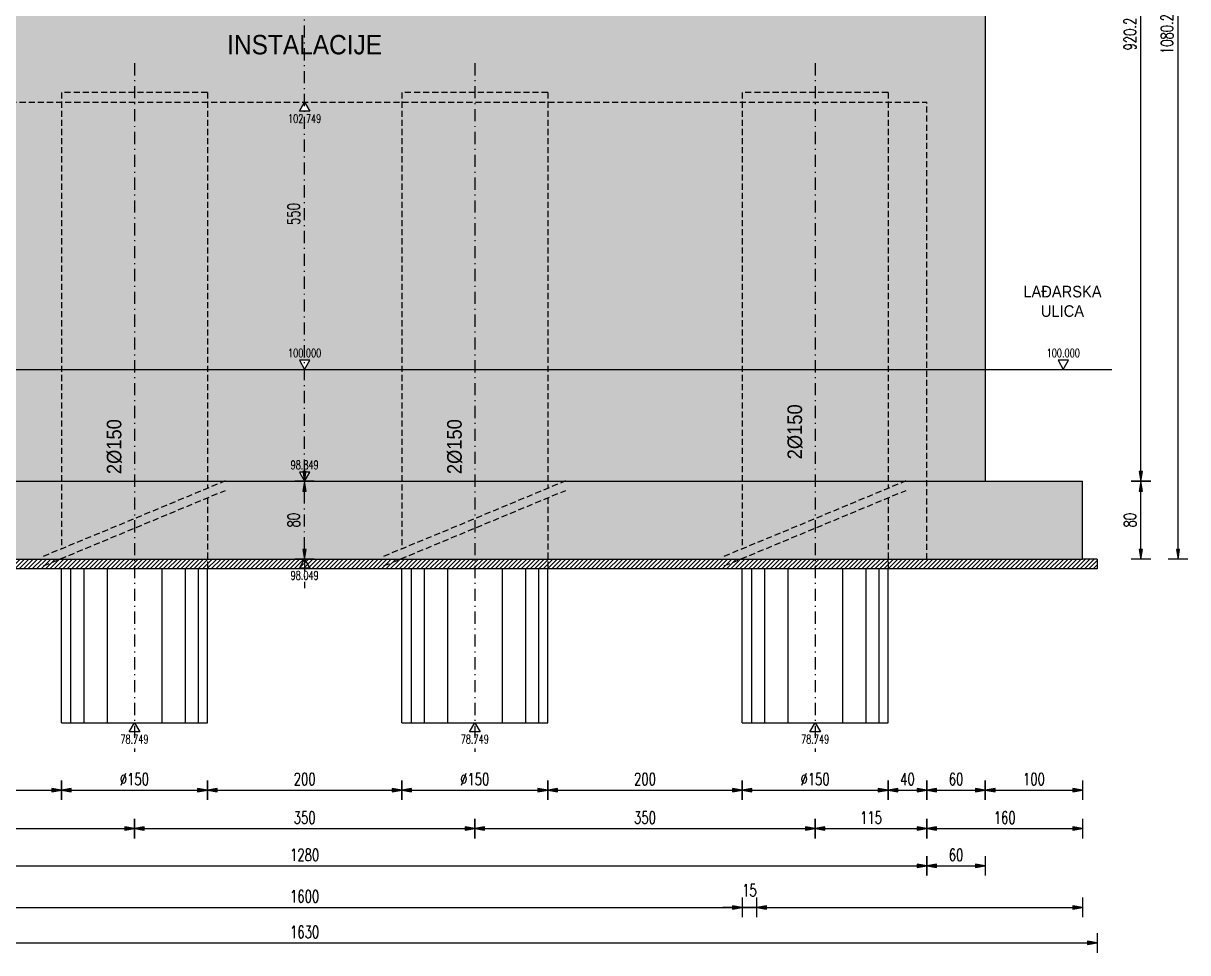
# Model space of a CAD drawing. Extents: x 4294 to 9958, y 64482 to 68154.
# Drawn here: x 5215 to 6413, y 66152 to 67108 of the extents above; entities that cross this region are included whole.
import ezdxf
from ezdxf.enums import TextEntityAlignment as Align

# ---------------------------------------------------------------- set-up
doc = ezdxf.new("R2010")
doc.units = 0
doc.header["$LTSCALE"] = 50
doc.header["$PDMODE"] = 34
doc.header["$PDSIZE"] = 5
doc.linetypes.add('CENTER', pattern=[0.47, 0.25, -0.1, 0.02, -0.1])
doc.linetypes.add('HIDDEN2', pattern=[0.1875, 0.125, -0.0625])
doc.layers.get('DEFPOINTS').update_dxf_attribs({"linetype": 'CONTINUOUS'})
for name, color, linetype in [('BETON', 7, 'CONTINUOUS'), ('BETON tan', 40, 'CONTINUOUS'), ('KOTE', 4, 'CONTINUOUS'), ('NEVIDLJIVO', 9, 'HIDDEN2'), ('OSI', 2, 'CENTER'), ('POM', 9, 'CONTINUOUS'), ('TANKO', 8, 'CONTINUOUS'), ('TEKST', 7, 'CONTINUOUS')]:
    doc.layers.add(name, color=color, linetype=linetype)
doc.styles.add('KOTE', font='romans.shx', dxfattribs={"width": 0.7})
doc.styles.get("Standard").update_dxf_attribs({"font": 'romans.shx', "width": 0.9})
doc.dimstyles.new('M50', dxfattribs={"dimscale": 100, "dimtxt": 0.125, "dimasz": 0.1, "dimexe": 0.4, "dimexo": 2, "dimgap": 0.05, "dimtad": 1, "dimdec": 1, "dimrnd": 0.01, "dimdsep": 46, "dimtxsty": 'KOTE', "dimblk1": 'S', "dimblk2": 'S', "dimsah": 1, "dimcen": 0.4, "dimdle": 0.4, "dimse1": 1, "dimse2": 1, "dimclrd": 8, "dimclre": 251, "dimclrt": 4, "dimadec": 0, "dimazin": 0, "dimtfac": 1, "dimtdec": 1, "dimtmove": 2, "dimatfit": 3, "dimldrblk": 'S', "dimfxl": 0, "dimtvp": 1, "dimtolj": 1, "dimtzin": 4, "dimarcsym": 0})

# ---------------------------------------------------------------- blocks, each defined once
blk = doc.blocks.new('S')
at = {"layer": 'KOTE', "color": 9}
blk.add_line((0, 1), (0, -1), dxfattribs=at)
blk.add_lwpolyline([(-1, 0.17), (-1, -0.17), (0, 0)], close=True, dxfattribs=at)
at = {"layer": 'KOTE', "color": 9, "linetype": 'ByBlock'}
blk.add_solid([(-1, 0.17), (-1, -0.17), (0, 0)], dxfattribs=at)
blk = doc.blocks.new('*D330')
at = {"layer": 'DEFPOINTS', "color": 0}
for p in [(5054.4, 66388.7), (5254.4, 66388.7), (5254.4, 66319.4)]:
    blk.add_point(p, dxfattribs=at)
at = {"layer": 'POM', "color": 8, "lineweight": -2}
blk.add_line((5064.4, 66319.4), (5244.4, 66319.4), dxfattribs=at)
at = {"layer": 'POM', "color": 8, "lineweight": -2, "xscale": 10, "yscale": 10, "zscale": 10, "rotation": 180}
blk.add_blockref('S', (5054.4, 66319.4), dxfattribs=at)
at = {"layer": 'POM', "color": 8, "lineweight": -2, "xscale": 10, "yscale": 10, "zscale": 10}
blk.add_blockref('S', (5254.4, 66319.4), dxfattribs=at)
at = {"layer": 'POM', "color": 4, "insert": (5154.4, 66330.7), "char_height": 12.5, "attachment_point": 5, "style": 'KOTE'}
blk.add_mtext('\\A1;200', dxfattribs=at)
blk = doc.blocks.new('*D331')
at = {"layer": 'DEFPOINTS', "color": 0}
for p in [(5254.4, 66388.7), (5404.4, 66388.7), (5404.4, 66319.4)]:
    blk.add_point(p, dxfattribs=at)
at = {"layer": 'POM', "color": 8, "lineweight": -2}
blk.add_line((5264.4, 66319.4), (5394.4, 66319.4), dxfattribs=at)
at = {"layer": 'POM', "color": 8, "lineweight": -2, "xscale": 10, "yscale": 10, "zscale": 10, "rotation": 180}
blk.add_blockref('S', (5254.4, 66319.4), dxfattribs=at)
at = {"layer": 'POM', "color": 8, "lineweight": -2, "xscale": 10, "yscale": 10, "zscale": 10}
blk.add_blockref('S', (5404.4, 66319.4), dxfattribs=at)
at = {"layer": 'POM', "color": 4, "insert": (5329.4, 66330.7), "char_height": 12.5, "attachment_point": 5, "style": 'KOTE'}
blk.add_mtext('\\A1;%%c150', dxfattribs=at)
blk = doc.blocks.new('*D332')
at = {"layer": 'DEFPOINTS', "color": 0}
for p in [(5404.4, 66388.7), (5604.4, 66388.7), (5604.4, 66319.4)]:
    blk.add_point(p, dxfattribs=at)
at = {"layer": 'POM', "color": 8, "lineweight": -2}
blk.add_line((5414.4, 66319.4), (5594.4, 66319.4), dxfattribs=at)
at = {"layer": 'POM', "color": 8, "lineweight": -2, "xscale": 10, "yscale": 10, "zscale": 10, "rotation": 180}
blk.add_blockref('S', (5404.4, 66319.4), dxfattribs=at)
at = {"layer": 'POM', "color": 8, "lineweight": -2, "xscale": 10, "yscale": 10, "zscale": 10}
blk.add_blockref('S', (5604.4, 66319.4), dxfattribs=at)
at = {"layer": 'POM', "color": 4, "insert": (5504.4, 66330.7), "char_height": 12.5, "attachment_point": 5, "style": 'KOTE'}
blk.add_mtext('\\A1;200', dxfattribs=at)
blk = doc.blocks.new('*D333')
at = {"layer": 'DEFPOINTS', "color": 0}
for p in [(5604.4, 66388.7), (5754.4, 66388.7), (5754.4, 66319.4)]:
    blk.add_point(p, dxfattribs=at)
at = {"layer": 'POM', "color": 8, "lineweight": -2}
blk.add_line((5614.4, 66319.4), (5744.4, 66319.4), dxfattribs=at)
at = {"layer": 'POM', "color": 8, "lineweight": -2, "xscale": 10, "yscale": 10, "zscale": 10, "rotation": 180}
blk.add_blockref('S', (5604.4, 66319.4), dxfattribs=at)
at = {"layer": 'POM', "color": 8, "lineweight": -2, "xscale": 10, "yscale": 10, "zscale": 10}
blk.add_blockref('S', (5754.4, 66319.4), dxfattribs=at)
at = {"layer": 'POM', "color": 4, "insert": (5679.4, 66330.7), "char_height": 12.5, "attachment_point": 5, "style": 'KOTE'}
blk.add_mtext('\\A1;%%c150', dxfattribs=at)
blk = doc.blocks.new('*D334')
at = {"layer": 'DEFPOINTS', "color": 0}
for p in [(5754.4, 66388.7), (5954.4, 66388.7), (5954.4, 66319.4)]:
    blk.add_point(p, dxfattribs=at)
at = {"layer": 'POM', "color": 8, "lineweight": -2}
blk.add_line((5764.4, 66319.4), (5944.4, 66319.4), dxfattribs=at)
at = {"layer": 'POM', "color": 8, "lineweight": -2, "xscale": 10, "yscale": 10, "zscale": 10, "rotation": 180}
blk.add_blockref('S', (5754.4, 66319.4), dxfattribs=at)
at = {"layer": 'POM', "color": 8, "lineweight": -2, "xscale": 10, "yscale": 10, "zscale": 10}
blk.add_blockref('S', (5954.4, 66319.4), dxfattribs=at)
at = {"layer": 'POM', "color": 4, "insert": (5854.4, 66330.7), "char_height": 12.5, "attachment_point": 5, "style": 'KOTE'}
blk.add_mtext('\\A1;200', dxfattribs=at)
blk = doc.blocks.new('*D335')
at = {"layer": 'DEFPOINTS', "color": 0}
for p in [(5954.4, 66388.7), (6104.4, 66388.7), (6104.4, 66319.4)]:
    blk.add_point(p, dxfattribs=at)
at = {"layer": 'POM', "color": 8, "lineweight": -2}
blk.add_line((5964.4, 66319.4), (6094.4, 66319.4), dxfattribs=at)
at = {"layer": 'POM', "color": 8, "lineweight": -2, "xscale": 10, "yscale": 10, "zscale": 10, "rotation": 180}
blk.add_blockref('S', (5954.4, 66319.4), dxfattribs=at)
at = {"layer": 'POM', "color": 8, "lineweight": -2, "xscale": 10, "yscale": 10, "zscale": 10}
blk.add_blockref('S', (6104.4, 66319.4), dxfattribs=at)
at = {"layer": 'POM', "color": 4, "insert": (6029.4, 66330.7), "char_height": 12.5, "attachment_point": 5, "style": 'KOTE'}
blk.add_mtext('\\A1;%%c150', dxfattribs=at)
blk = doc.blocks.new('*D336')
at = {"layer": 'DEFPOINTS', "color": 0}
for p in [(6144.4, 66557.1), (6104.4, 66388.7), (6144.4, 66319.4)]:
    blk.add_point(p, dxfattribs=at)
at = {"layer": 'POM', "color": 8, "lineweight": -2}
blk.add_line((6114.4, 66319.4), (6134.4, 66319.4), dxfattribs=at)
at = {"layer": 'POM', "color": 8, "lineweight": -2, "xscale": 10, "yscale": 10, "zscale": 10, "rotation": 180}
blk.add_blockref('S', (6104.4, 66319.4), dxfattribs=at)
at = {"layer": 'POM', "color": 8, "lineweight": -2, "xscale": 10, "yscale": 10, "zscale": 10}
blk.add_blockref('S', (6144.4, 66319.4), dxfattribs=at)
at = {"layer": 'POM', "color": 4, "insert": (6124.4, 66330.7), "char_height": 12.5, "attachment_point": 5, "style": 'KOTE'}
blk.add_mtext('\\A1;40', dxfattribs=at)
blk = doc.blocks.new('*D337')
at = {"layer": 'DEFPOINTS', "color": 0}
for p in [(6204.4, 66637.1), (6144.4, 66557.1), (6204.4, 66319.4)]:
    blk.add_point(p, dxfattribs=at)
at = {"layer": 'POM', "color": 8, "lineweight": -2}
blk.add_line((6154.4, 66319.4), (6194.4, 66319.4), dxfattribs=at)
at = {"layer": 'POM', "color": 8, "lineweight": -2, "xscale": 10, "yscale": 10, "zscale": 10, "rotation": 180}
blk.add_blockref('S', (6144.4, 66319.4), dxfattribs=at)
at = {"layer": 'POM', "color": 8, "lineweight": -2, "xscale": 10, "yscale": 10, "zscale": 10}
blk.add_blockref('S', (6204.4, 66319.4), dxfattribs=at)
at = {"layer": 'POM', "color": 4, "insert": (6174.4, 66330.7), "char_height": 12.5, "attachment_point": 5, "style": 'KOTE'}
blk.add_mtext('\\A1;60', dxfattribs=at)
blk = doc.blocks.new('*D338')
at = {"layer": 'DEFPOINTS', "color": 0}
for p in [(6204.4, 66637.1), (6304.4, 66557.1), (6304.4, 66319.4)]:
    blk.add_point(p, dxfattribs=at)
at = {"layer": 'POM', "color": 8, "lineweight": -2}
blk.add_line((6214.4, 66319.4), (6294.4, 66319.4), dxfattribs=at)
at = {"layer": 'POM', "color": 8, "lineweight": -2, "xscale": 10, "yscale": 10, "zscale": 10, "rotation": 180}
blk.add_blockref('S', (6204.4, 66319.4), dxfattribs=at)
at = {"layer": 'POM', "color": 8, "lineweight": -2, "xscale": 10, "yscale": 10, "zscale": 10}
blk.add_blockref('S', (6304.4, 66319.4), dxfattribs=at)
at = {"layer": 'POM', "color": 4, "insert": (6254.4, 66330.7), "char_height": 12.5, "attachment_point": 5, "style": 'KOTE'}
blk.add_mtext('\\A1;100', dxfattribs=at)
blk = doc.blocks.new('*D341')
at = {"layer": 'DEFPOINTS', "color": 0}
for p in [(4979.4, 66358.7), (5329.4, 66358.7), (5329.4, 66279.8)]:
    blk.add_point(p, dxfattribs=at)
at = {"layer": 'POM', "color": 8, "lineweight": -2}
blk.add_line((4989.4, 66279.8), (5319.4, 66279.8), dxfattribs=at)
at = {"layer": 'POM', "color": 8, "lineweight": -2, "xscale": 10, "yscale": 10, "zscale": 10, "rotation": 180}
blk.add_blockref('S', (4979.4, 66279.8), dxfattribs=at)
at = {"layer": 'POM', "color": 8, "lineweight": -2, "xscale": 10, "yscale": 10, "zscale": 10}
blk.add_blockref('S', (5329.4, 66279.8), dxfattribs=at)
at = {"layer": 'POM', "color": 4, "insert": (5154.4, 66291.1), "char_height": 12.5, "attachment_point": 5, "style": 'KOTE'}
blk.add_mtext('\\A1;350', dxfattribs=at)
blk = doc.blocks.new('*D342')
at = {"layer": 'DEFPOINTS', "color": 0}
for p in [(5329.4, 66358.7), (5679.4, 66358.7), (5679.4, 66279.8)]:
    blk.add_point(p, dxfattribs=at)
at = {"layer": 'POM', "color": 8, "lineweight": -2}
blk.add_line((5339.4, 66279.8), (5669.4, 66279.8), dxfattribs=at)
at = {"layer": 'POM', "color": 8, "lineweight": -2, "xscale": 10, "yscale": 10, "zscale": 10, "rotation": 180}
blk.add_blockref('S', (5329.4, 66279.8), dxfattribs=at)
at = {"layer": 'POM', "color": 8, "lineweight": -2, "xscale": 10, "yscale": 10, "zscale": 10}
blk.add_blockref('S', (5679.4, 66279.8), dxfattribs=at)
at = {"layer": 'POM', "color": 4, "insert": (5504.4, 66291.1), "char_height": 12.5, "attachment_point": 5, "style": 'KOTE'}
blk.add_mtext('\\A1;350', dxfattribs=at)
blk = doc.blocks.new('*D343')
at = {"layer": 'DEFPOINTS', "color": 0}
for p in [(5679.4, 66358.7), (6029.4, 66358.7), (6029.4, 66279.8)]:
    blk.add_point(p, dxfattribs=at)
at = {"layer": 'POM', "color": 8, "lineweight": -2}
blk.add_line((5689.4, 66279.8), (6019.4, 66279.8), dxfattribs=at)
at = {"layer": 'POM', "color": 8, "lineweight": -2, "xscale": 10, "yscale": 10, "zscale": 10, "rotation": 180}
blk.add_blockref('S', (5679.4, 66279.8), dxfattribs=at)
at = {"layer": 'POM', "color": 8, "lineweight": -2, "xscale": 10, "yscale": 10, "zscale": 10}
blk.add_blockref('S', (6029.4, 66279.8), dxfattribs=at)
at = {"layer": 'POM', "color": 4, "insert": (5854.4, 66291.1), "char_height": 12.5, "attachment_point": 5, "style": 'KOTE'}
blk.add_mtext('\\A1;350', dxfattribs=at)
blk = doc.blocks.new('*D344')
at = {"layer": 'DEFPOINTS', "color": 0}
for p in [(6144.4, 66557.1), (6029.4, 66358.7), (6144.4, 66279.8)]:
    blk.add_point(p, dxfattribs=at)
at = {"layer": 'POM', "color": 8, "lineweight": -2}
blk.add_line((6039.4, 66279.8), (6134.4, 66279.8), dxfattribs=at)
at = {"layer": 'POM', "color": 8, "lineweight": -2, "xscale": 10, "yscale": 10, "zscale": 10, "rotation": 180}
blk.add_blockref('S', (6029.4, 66279.8), dxfattribs=at)
at = {"layer": 'POM', "color": 8, "lineweight": -2, "xscale": 10, "yscale": 10, "zscale": 10}
blk.add_blockref('S', (6144.4, 66279.8), dxfattribs=at)
at = {"layer": 'POM', "color": 4, "insert": (6086.9, 66291.1), "char_height": 12.5, "attachment_point": 5, "style": 'KOTE'}
blk.add_mtext('\\A1;115', dxfattribs=at)
blk = doc.blocks.new('*D345')
at = {"layer": 'DEFPOINTS', "color": 0}
for p in [(6144.4, 66557.1), (6304.4, 66557.1), (6304.4, 66279.8)]:
    blk.add_point(p, dxfattribs=at)
at = {"layer": 'POM', "color": 8, "lineweight": -2}
blk.add_line((6154.4, 66279.8), (6294.4, 66279.8), dxfattribs=at)
at = {"layer": 'POM', "color": 8, "lineweight": -2, "xscale": 10, "yscale": 10, "zscale": 10, "rotation": 180}
blk.add_blockref('S', (6144.4, 66279.8), dxfattribs=at)
at = {"layer": 'POM', "color": 8, "lineweight": -2, "xscale": 10, "yscale": 10, "zscale": 10}
blk.add_blockref('S', (6304.4, 66279.8), dxfattribs=at)
at = {"layer": 'POM', "color": 4, "insert": (6224.4, 66291.1), "char_height": 12.5, "attachment_point": 5, "style": 'KOTE'}
blk.add_mtext('\\A1;160', dxfattribs=at)
blk = doc.blocks.new('*D346')
at = {"layer": 'DEFPOINTS', "color": 0}
for p in [(4864.4, 66557.1), (6144.4, 66557.1), (6144.4, 66241.6)]:
    blk.add_point(p, dxfattribs=at)
at = {"layer": 'POM', "color": 8, "lineweight": -2}
blk.add_line((4874.4, 66241.6), (6134.4, 66241.6), dxfattribs=at)
at = {"layer": 'POM', "color": 8, "lineweight": -2, "xscale": 10, "yscale": 10, "zscale": 10, "rotation": 180}
blk.add_blockref('S', (4864.4, 66241.6), dxfattribs=at)
at = {"layer": 'POM', "color": 8, "lineweight": -2, "xscale": 10, "yscale": 10, "zscale": 10}
blk.add_blockref('S', (6144.4, 66241.6), dxfattribs=at)
at = {"layer": 'POM', "color": 4, "insert": (5504.4, 66252.8), "char_height": 12.5, "attachment_point": 5, "style": 'KOTE'}
blk.add_mtext('\\A1;1280', dxfattribs=at)
blk = doc.blocks.new('*D347')
at = {"layer": 'DEFPOINTS', "color": 0}
for p in [(4704.4, 66557.1), (6304.4, 66557.1), (6304.4, 66198.8)]:
    blk.add_point(p, dxfattribs=at)
at = {"layer": 'POM', "color": 8, "lineweight": -2}
blk.add_line((4714.4, 66198.8), (6294.4, 66198.8), dxfattribs=at)
at = {"layer": 'POM', "color": 8, "lineweight": -2, "xscale": 10, "yscale": 10, "zscale": 10, "rotation": 180}
blk.add_blockref('S', (4704.4, 66198.8), dxfattribs=at)
at = {"layer": 'POM', "color": 8, "lineweight": -2, "xscale": 10, "yscale": 10, "zscale": 10}
blk.add_blockref('S', (6304.4, 66198.8), dxfattribs=at)
at = {"layer": 'POM', "color": 4, "insert": (5504.4, 66210.1), "char_height": 12.5, "attachment_point": 5, "style": 'KOTE'}
blk.add_mtext('\\A1;1600', dxfattribs=at)
blk = doc.blocks.new('*D349')
at = {"layer": 'DEFPOINTS', "color": 0}
for p in [(5954.4, 66557.1), (5969.4, 66547.1), (5954.4, 66198.8)]:
    blk.add_point(p, dxfattribs=at)
at = {"layer": 'POM', "color": 8, "lineweight": -2}
for p, q in [((5944.4, 66198.8), (5934.4, 66198.8)), ((5969.4, 66198.8), (5954.4, 66198.8)), ((5979.4, 66198.8), (5989.4, 66198.8))]:
    blk.add_line(p, q, dxfattribs=at)
at = {"layer": 'POM', "color": 8, "lineweight": -2, "xscale": 10, "yscale": 10, "zscale": 10}
blk.add_blockref('S', (5954.4, 66198.8), dxfattribs=at)
at = {"layer": 'POM', "color": 8, "lineweight": -2, "xscale": 10, "yscale": 10, "zscale": 10, "rotation": 180}
blk.add_blockref('S', (5969.4, 66198.8), dxfattribs=at)
at = {"layer": 'POM', "color": 4, "insert": (5961.9, 66216.4), "char_height": 12.5, "attachment_point": 5, "style": 'KOTE'}
blk.add_mtext('\\A1;15', dxfattribs=at)
blk = doc.blocks.new('*D350')
at = {"layer": 'DEFPOINTS', "color": 0}
for p in [(4689.4, 66547.1), (6319.4, 66547.1), (6319.4, 66162.2)]:
    blk.add_point(p, dxfattribs=at)
at = {"layer": 'POM', "color": 8, "lineweight": -2}
blk.add_line((4699.4, 66162.2), (6309.4, 66162.2), dxfattribs=at)
at = {"layer": 'POM', "color": 8, "lineweight": -2, "xscale": 10, "yscale": 10, "zscale": 10, "rotation": 180}
blk.add_blockref('S', (4689.4, 66162.2), dxfattribs=at)
at = {"layer": 'POM', "color": 8, "lineweight": -2, "xscale": 10, "yscale": 10, "zscale": 10}
blk.add_blockref('S', (6319.4, 66162.2), dxfattribs=at)
at = {"layer": 'POM', "color": 4, "insert": (5504.4, 66173.4), "char_height": 12.5, "attachment_point": 5, "style": 'KOTE'}
blk.add_mtext('\\A1;1630', dxfattribs=at)
blk = doc.blocks.new('*D352')
at = {"layer": 'DEFPOINTS', "color": 0}
for p in [(6204.4, 66637.1), (6144.4, 66557.1), (6204.4, 66241.6)]:
    blk.add_point(p, dxfattribs=at)
at = {"layer": 'POM', "color": 8, "lineweight": -2}
blk.add_line((6154.4, 66241.6), (6194.4, 66241.6), dxfattribs=at)
at = {"layer": 'POM', "color": 8, "lineweight": -2, "xscale": 10, "yscale": 10, "zscale": 10, "rotation": 180}
blk.add_blockref('S', (6144.4, 66241.6), dxfattribs=at)
at = {"layer": 'POM', "color": 8, "lineweight": -2, "xscale": 10, "yscale": 10, "zscale": 10}
blk.add_blockref('S', (6204.4, 66241.6), dxfattribs=at)
at = {"layer": 'POM', "color": 4, "insert": (6174.4, 66252.8), "char_height": 12.5, "attachment_point": 5, "style": 'KOTE'}
blk.add_mtext('\\A1;60', dxfattribs=at)
blk = doc.blocks.new('GKOT')
at = {"layer": 'TANKO'}
blk.add_lwpolyline([(0, 0), (0.155, 0.268), (-0.155, 0.268)], close=True, dxfattribs=at)
at = {"layer": 'KOTE', "style": 'KOTE', "width": 0.7}
blk.add_attdef('KOTA', text='', height=0.25, dxfattribs=at).set_placement((0, 0.482), align=Align.MIDDLE)
blk = doc.blocks.new('*D362')
at = {"layer": 'DEFPOINTS', "color": 0}
for p in [(5504.4, 66637.1), (5504.4, 66637.1), (5504.4, 66557.1)]:
    blk.add_point(p, dxfattribs=at)
at = {"layer": 'OSI', "color": 8, "lineweight": -2}
blk.add_line((5504.4, 66567.1), (5504.4, 66627.1), dxfattribs=at)
at = {"layer": 'OSI', "color": 8, "lineweight": -2, "xscale": 10, "yscale": 10, "zscale": 10}
for p, rotation in [((5504.4, 66637.1), 90), ((5504.4, 66557.1), 270)]:
    blk.add_blockref('S', p, dxfattribs=dict(at, rotation=rotation))
at = {"layer": 'OSI', "color": 4, "insert": (5493.2, 66597.1), "char_height": 12.5, "attachment_point": 5, "rotation": 90, "style": 'KOTE'}
blk.add_mtext('\\A1;80', dxfattribs=at)
blk = doc.blocks.new('*D363')
at = {"layer": 'DEFPOINTS', "color": 0}
for p in [(5504.4, 67187.1), (5504.4, 67187.1), (5504.4, 66637.1)]:
    blk.add_point(p, dxfattribs=at)
at = {"layer": 'OSI', "color": 8, "lineweight": -2}
blk.add_line((5504.4, 66647.1), (5504.4, 67177.1), dxfattribs=at)
at = {"layer": 'OSI', "color": 8, "lineweight": -2, "xscale": 10, "yscale": 10, "zscale": 10}
for p, rotation in [((5504.4, 67187.1), 90), ((5504.4, 66637.1), 270)]:
    blk.add_blockref('S', p, dxfattribs=dict(at, rotation=rotation))
at = {"layer": 'OSI', "color": 4, "insert": (5493.2, 66912.1), "char_height": 12.5, "attachment_point": 5, "rotation": 90, "style": 'KOTE'}
blk.add_mtext('\\A1;550', dxfattribs=at)
blk = doc.blocks.new('*D364')
at = {"layer": 'DEFPOINTS', "color": 0}
for p in [(6304.4, 66637.1), (6364.5, 66637.1), (6319.4, 66557.1)]:
    blk.add_point(p, dxfattribs=at)
at = {"layer": 'POM', "color": 8, "lineweight": -2}
blk.add_line((6364.5, 66567.1), (6364.5, 66627.1), dxfattribs=at)
at = {"layer": 'POM', "color": 8, "lineweight": -2, "xscale": 10, "yscale": 10, "zscale": 10}
for p, rotation in [((6364.5, 66637.1), 90), ((6364.5, 66557.1), 270)]:
    blk.add_blockref('S', p, dxfattribs=dict(at, rotation=rotation))
at = {"layer": 'POM', "color": 4, "insert": (6353.3, 66597.1), "char_height": 12.5, "attachment_point": 5, "rotation": 90, "style": 'KOTE'}
blk.add_mtext('\\A1;80', dxfattribs=at)
blk = doc.blocks.new('*D366')
at = {"layer": 'DEFPOINTS', "color": 0}
for p in [(6229.4, 67557.3), (6364.5, 67557.3), (6304.4, 66637.1)]:
    blk.add_point(p, dxfattribs=at)
at = {"layer": 'POM', "color": 8, "lineweight": -2}
blk.add_line((6364.5, 66647.1), (6364.5, 67547.3), dxfattribs=at)
at = {"layer": 'POM', "color": 8, "lineweight": -2, "xscale": 10, "yscale": 10, "zscale": 10}
for p, rotation in [((6364.5, 67557.3), 90), ((6364.5, 66637.1), 270)]:
    blk.add_blockref('S', p, dxfattribs=dict(at, rotation=rotation))
at = {"layer": 'POM', "color": 4, "insert": (6353.3, 67097.2), "char_height": 12.5, "attachment_point": 5, "rotation": 90, "style": 'KOTE'}
blk.add_mtext('\\A1;920.2', dxfattribs=at)
blk = doc.blocks.new('*D367')
at = {"layer": 'DEFPOINTS', "color": 0}
for p in [(6229.4, 67637.3), (6402.6, 67637.3), (6319.4, 66557.1)]:
    blk.add_point(p, dxfattribs=at)
at = {"layer": 'POM', "color": 8, "lineweight": -2}
blk.add_line((6402.6, 66567.1), (6402.6, 67627.3), dxfattribs=at)
at = {"layer": 'POM', "color": 8, "lineweight": -2, "xscale": 10, "yscale": 10, "zscale": 10}
for p, rotation in [((6402.6, 67637.3), 90), ((6402.6, 66557.1), 270)]:
    blk.add_blockref('S', p, dxfattribs=dict(at, rotation=rotation))
at = {"layer": 'POM', "color": 4, "insert": (6391.3, 67097.2), "char_height": 12.5, "attachment_point": 5, "rotation": 90, "style": 'KOTE'}
blk.add_mtext('\\A1;1080.2', dxfattribs=at)
blk = doc.blocks.new('dKOT')
at = {"layer": 'TANKO'}
blk.add_lwpolyline([(0, 0), (0.155, -0.268), (-0.155, -0.268)], close=True, dxfattribs=at)
at = {"layer": 'KOTE', "style": 'KOTE', "width": 0.7}
blk.add_attdef('KOTA', text='', height=0.25, dxfattribs=at).set_placement((0, -0.482), align=Align.MIDDLE)

msp = doc.modelspace()

# ---------------------------------------------------------------- hatches: boundary and pattern name
at = {"layer": 'BETON tan'}
h = msp.add_hatch(dxfattribs=at)
h.set_pattern_fill('DOTS', color=256, style=0)
h.paths.add_polyline_path([(4804.43, 67187.07), (5300.53, 67187.07), (5300.53, 67107.02), (4804.43, 67107.02)])
h.paths.add_polyline_path([(5020.68, 67140.11), (5048.18, 67140.11), (5048.18, 67121.36), (5020.68, 67121.36)], flags=24)
h.paths.add_polyline_path([(5020.68, 67174.16), (5048.18, 67174.16), (5048.18, 67155.41), (5020.68, 67155.41)], flags=24)
h.paths.add_polyline_path([(4951.72, 67174.16), (4972.14, 67174.16), (4972.14, 67155.41), (4951.72, 67155.41)], flags=24)
h.paths.add_polyline_path([(4891.73, 67174.16), (4912.14, 67174.16), (4912.14, 67155.41), (4891.73, 67155.41)], flags=24)
h.paths.add_polyline_path([(5096.72, 67174.16), (5117.14, 67174.16), (5117.14, 67155.41), (5096.72, 67155.41)], flags=24)
h.paths.add_polyline_path([(5255.06, 67174.16), (5283.81, 67174.16), (5283.81, 67155.41), (5255.06, 67155.41)], flags=24)
h = msp.add_hatch(dxfattribs=at)
h.set_pattern_fill('DOTS', color=256, style=0)
h.paths.add_polyline_path([(5300.53, 67107.02), (5708.34, 67107.02), (5708.34, 67187.07), (5300.53, 67187.07)])
h.paths.add_polyline_path([(5421.73, 67174.16), (5442.14, 67174.16), (5442.14, 67155.41), (5421.73, 67155.41)], flags=24)
h.paths.add_polyline_path([(5490.68, 67174.16), (5518.18, 67174.16), (5518.18, 67155.41), (5490.68, 67155.41)], flags=24)
h.paths.add_polyline_path([(5490.68, 67142.67), (5518.18, 67142.67), (5518.18, 67123.92), (5490.68, 67123.92)], flags=24)
h.paths.add_polyline_path([(5566.73, 67174.16), (5587.14, 67174.16), (5587.14, 67155.41), (5566.73, 67155.41)], flags=24)
h = msp.add_hatch(dxfattribs=at)
h.set_pattern_fill('DOTS', color=256, style=0)
h.paths.add_polyline_path([(6204.43, 67187.07), (5708.34, 67187.07), (5708.34, 67107.02), (6204.43, 67107.02)])
h.paths.add_polyline_path([(5725.06, 67174.16), (5753.81, 67174.16), (5753.81, 67155.41), (5725.06, 67155.41)], flags=24)
h.paths.add_polyline_path([(5891.73, 67174.16), (5912.15, 67174.16), (5912.15, 67155.41), (5891.73, 67155.41)], flags=24)
h.paths.add_polyline_path([(5960.69, 67140.11), (5988.19, 67140.11), (5988.19, 67121.36), (5960.69, 67121.36)], flags=24)
h.paths.add_polyline_path([(5960.69, 67174.16), (5988.19, 67174.16), (5988.19, 67155.41), (5960.69, 67155.41)], flags=24)
h.paths.add_polyline_path([(6036.73, 67174.16), (6057.15, 67174.16), (6057.15, 67155.41), (6036.73, 67155.41)], flags=24)
h.paths.add_polyline_path([(6096.73, 67174.16), (6117.14, 67174.16), (6117.14, 67155.41), (6096.73, 67155.41)], flags=24)
h = msp.add_hatch(dxfattribs=at)
h.set_pattern_fill('DOTS', color=256, style=0)
h.paths.add_polyline_path([(4804.43, 67107.02), (5300.53, 67107.02), (5300.53, 67026.97), (4804.43, 67026.97)])
h.paths.add_polyline_path([(4804.43, 67026.97), (5300.53, 67026.97), (5300.53, 66946.91), (4804.43, 66946.91)])
h = msp.add_hatch(dxfattribs=at)
h.set_pattern_fill('DOTS', color=256, style=0)
h.paths.add_polyline_path([(5708.34, 67107.02), (5300.53, 67107.02), (5300.53, 67026.97), (5708.34, 67026.97)])
h.paths.add_polyline_path([(5421.63, 67101.45), (5587.24, 67101.45), (5587.24, 67070.77), (5421.63, 67070.77)], flags=24)
h = msp.add_hatch(dxfattribs=at)
h.set_pattern_fill('DOTS', color=256, style=0)
h.paths.add_polyline_path([(6204.43, 67107.02), (5708.34, 67107.02), (5708.34, 67026.97), (6204.43, 67026.97)])
h = msp.add_hatch(dxfattribs=at)
h.set_pattern_fill('DOTS', color=256, style=0)
h.paths.add_polyline_path([(5708.34, 66946.91), (5300.53, 66946.91), (5300.53, 66866.86), (5708.34, 66866.86)])
h.paths.add_polyline_path([(5300.53, 66946.91), (5708.34, 66946.91), (5708.34, 67026.97), (5300.53, 67026.97)])
edge = h.paths.add_edge_path()
edge.add_line((5504.43, 67027.07), (5509.85, 67017.7))
edge.add_line((5509.85, 67017.7), (5499.02, 67017.7))
h.paths.add_polyline_path([(5484.75, 67003.64), (5524.12, 67003.64), (5524.12, 67016.77), (5484.75, 67016.77)], flags=24)
h.paths.add_polyline_path([(5483.81, 66897.7), (5483.81, 66926.45), (5502.56, 66926.45), (5502.56, 66897.7)], flags=24)
h = msp.add_hatch(dxfattribs=at)
h.set_pattern_fill('DOTS', color=256, style=0)
h.paths.add_polyline_path([(6204.43, 67026.97), (5708.34, 67026.97), (5708.34, 66946.91), (6204.43, 66946.91)])
h = msp.add_hatch(dxfattribs=at)
h.set_pattern_fill('DOTS', color=256, style=0)
h.paths.add_polyline_path([(4804.43, 66946.91), (5300.53, 66946.91), (5300.53, 66866.86), (4804.43, 66866.86)])
h.paths.add_polyline_path([(4804.43, 66866.86), (5300.53, 66866.86), (5300.53, 66786.81), (4804.43, 66786.81)])
h = msp.add_hatch(dxfattribs=at)
h.set_pattern_fill('DOTS', color=256, style=0)
h.paths.add_polyline_path([(6204.43, 66946.91), (5708.34, 66946.91), (5708.34, 66866.86), (6204.43, 66866.86)])
h = msp.add_hatch(dxfattribs=at)
h.set_pattern_fill('DOTS', color=256, style=0)
h.paths.add_polyline_path([(5708.34, 66786.81), (5300.53, 66786.81), (5300.53, 66706.76), (5708.34, 66706.76)])
h.paths.add_polyline_path([(5300.53, 66866.86), (5708.34, 66866.86), (5708.34, 66786.81), (5300.53, 66786.81)])
edge = h.paths.add_edge_path(flags=16)
edge.add_line((5504.44, 66752.2), (5509.85, 66761.57))
edge.add_line((5509.85, 66761.57), (5499.02, 66761.57))
h.paths.add_polyline_path([(5484.6, 66762.5), (5524.27, 66762.5), (5524.27, 66775.63), (5484.6, 66775.63)], flags=24)
h = msp.add_hatch(dxfattribs=at)
h.set_pattern_fill('DOTS', color=256, style=0)
h.paths.add_polyline_path([(6204.43, 66866.86), (5708.34, 66866.86), (5708.34, 66786.81), (6204.43, 66786.81)])
h = msp.add_hatch(dxfattribs=at)
h.set_pattern_fill('DOTS', color=256, style=0)
h.paths.add_polyline_path([(4804.43, 66786.81), (5300.53, 66786.81), (5300.53, 66706.76), (4804.43, 66706.76)])
h.paths.add_polyline_path([(5300.53, 66706.76), (4804.43, 66706.76), (4804.43, 66637.07), (5300.53, 66637.07)])
h.paths.add_polyline_path([(4946.92, 66656.63), (4946.92, 66719.3), (4970.58, 66719.3), (4970.58, 66656.63)], flags=9)
h = msp.add_hatch(dxfattribs=at)
h.set_pattern_fill('DOTS', color=256, style=0)
h.paths.add_polyline_path([(6204.43, 66786.81), (5708.34, 66786.81), (5708.34, 66706.76), (6204.43, 66706.76)])
h.paths.add_polyline_path([(5708.34, 66706.76), (6204.43, 66706.76), (6204.43, 66637.07), (5708.34, 66637.07)])
h.paths.add_polyline_path([(5996.92, 66656.63), (5996.92, 66719.3), (6020.58, 66719.3), (6020.58, 66656.63)], flags=9)
h = msp.add_hatch(dxfattribs=at)
h.set_pattern_fill('DOTS', color=256, style=0)
h.paths.add_polyline_path([(5300.67, 66706.76), (5708.34, 66706.76), (5708.34, 66637.07), (5300.67, 66637.07)])
edge = h.paths.add_edge_path(flags=16)
edge.add_line((5504.43, 66637.08), (5509.85, 66646.46))
edge.add_line((5509.85, 66646.46), (5499.02, 66646.46))
h.paths.add_polyline_path([(5487.23, 66647.38), (5521.64, 66647.38), (5521.64, 66660.51), (5487.23, 66660.51)], flags=24)
h.paths.add_polyline_path([(5296.92, 66641.4), (5296.92, 66704.07), (5320.58, 66704.07), (5320.58, 66641.4)], flags=9)
h.paths.add_polyline_path([(5646.92, 66641.4), (5646.92, 66704.07), (5670.58, 66704.07), (5670.58, 66641.4)], flags=24)
h = msp.add_hatch(dxfattribs=at)
h.set_pattern_fill('DOTS', color=256, style=0)
h.paths.add_polyline_path([(5184.98, 66637.07), (5504.43, 66637.08), (5504.44, 66557.07), (5184.98, 66557.07)])
h.paths.add_polyline_path([(5483.81, 66586.86), (5483.81, 66607.28), (5502.56, 66607.28), (5502.56, 66586.86)], flags=24)
h = msp.add_hatch(dxfattribs=at)
h.set_pattern_fill('DOTS', color=256, style=0)
h.paths.add_polyline_path([(5823.89, 66637.07), (5504.43, 66637.08), (5504.43, 66557.07), (5823.89, 66557.07)])
h = msp.add_hatch(dxfattribs=at)
h.set_pattern_fill('DOTS', color=256, style=0)
h.paths.add_polyline_path([(6304.43, 66637.07), (5823.89, 66637.07), (5823.89, 66557.07), (6304.43, 66557.07)])
at = {"layer": 'POM'}
h = msp.add_hatch(dxfattribs=at)
h.set_pattern_fill('ANSI31', color=256, style=0)
h.set_pattern_definition([(45, (-0.0003, 10), (-2.24506403, 2.24506403), [])])
h.paths.add_polyline_path([(4704.43, 66557.07), (4689.43, 66557.07), (4689.43, 66547.07), (6319.43, 66547.07), (6319.43, 66557.07), (6304.43, 66557.07)])

# ---------------------------------------------------------------- linework, layer by layer
at = {"layer": 'BETON'}
for p, q in [((6204.43, 67572.39), (6204.43, 66637.07)), ((4700.87, 66752.2), (6334.59, 66752.2)), ((4704.43, 66637.07), (6304.43, 66637.07)), ((6304.43, 66557.07), (6304.43, 66637.07)), ((4704.43, 66557.07), (6304.43, 66557.07))]:
    msp.add_line(p, q, dxfattribs=at)
at = {"layer": 'BETON tan'}
for p, q in [((5254.43, 66388.71), (5254.43, 66547.07)), ((5404.43, 66388.71), (5404.43, 66547.07)), ((5604.43, 66388.71), (5604.43, 66547.07)), ((5754.43, 66388.71), (5754.43, 66547.07)), ((5954.43, 66388.71), (5954.43, 66547.07)), ((6104.43, 66388.71), (6104.43, 66547.07)), ((5254.43, 66388.71), (5404.43, 66388.71)), ((5604.43, 66388.71), (5754.43, 66388.71)), ((5954.43, 66388.71), (6104.43, 66388.71))]:
    msp.add_line(p, q, dxfattribs=at)
at = {"layer": 'NEVIDLJIVO'}
for p, q in [((5254.43, 67037.07), (5254.43, 66567.77)), ((5404.43, 67037.07), (5254.43, 67037.07)), ((5404.43, 67037.07), (5404.43, 66630.08)), ((5604.43, 67037.07), (5604.43, 66567.77)), ((5754.43, 67037.07), (5604.43, 67037.07)), ((5754.43, 67037.07), (5754.43, 66630.08)), ((5954.43, 67037.07), (5954.43, 66567.77)), ((6104.43, 67037.07), (5954.43, 67037.07)), ((6104.43, 67037.07), (6104.43, 66630.08)), ((4864.43, 67027.07), (6144.43, 67027.07)), ((6144.43, 66557.07), (6144.43, 67027.07)), ((5235.96, 66560.1), (5422.9, 66637.76)), ((5235.96, 66550.1), (5422.9, 66627.76)), ((5585.96, 66560.1), (5772.9, 66637.76)), ((5585.96, 66550.1), (5772.9, 66627.76)), ((5935.96, 66560.1), (6122.9, 66637.76)), ((5935.96, 66550.1), (6122.9, 66627.76)), ((5404.43, 66620.08), (5404.43, 66547.07)), ((5754.43, 66620.08), (5754.43, 66547.07)), ((6104.43, 66620.08), (6104.43, 66547.07))]:
    msp.add_line(p, q, dxfattribs=at)
at = {"layer": 'OSI'}
for p, q in [((5329.43, 67067.07), (5329.43, 66358.71)), ((5679.43, 67067.07), (5679.43, 66358.71)), ((6029.43, 67067.07), (6029.43, 66358.71)), ((5504.43, 66557.07), (5504.43, 66527.07))]:
    msp.add_line(p, q, dxfattribs=at)
at = {"layer": 'POM'}
for p, q in [((6319.43, 66557.07), (6304.43, 66557.07)), ((6319.43, 66557.07), (6319.43, 66547.07)), ((6319.43, 66547.07), (4689.43, 66547.07)), ((5263.82, 66547.07), (5263.82, 66388.71)), ((5277.37, 66547.07), (5277.37, 66388.71)), ((5301.35, 66547.07), (5301.35, 66388.71)), ((5357.52, 66547.07), (5357.52, 66388.71)), ((5381.5, 66547.07), (5381.5, 66388.71)), ((5395.05, 66547.07), (5395.05, 66388.71)), ((5613.82, 66547.07), (5613.82, 66388.71)), ((5627.37, 66547.07), (5627.37, 66388.71)), ((5651.35, 66547.07), (5651.35, 66388.71)), ((5707.52, 66547.07), (5707.52, 66388.71)), ((5731.5, 66547.07), (5731.5, 66388.71)), ((5745.05, 66547.07), (5745.05, 66388.71)), ((5963.82, 66547.07), (5963.82, 66388.71)), ((5977.37, 66547.07), (5977.37, 66388.71)), ((6001.35, 66547.07), (6001.35, 66388.71)), ((6057.52, 66547.07), (6057.52, 66388.71)), ((6081.5, 66547.07), (6081.5, 66388.71)), ((6095.05, 66547.07), (6095.05, 66388.71))]:
    msp.add_line(p, q, dxfattribs=at)

# ---------------------------------------------------------------- block references
ref = msp.add_blockref('GKOT', (5504.43, 67027.07), dxfattribs=dict(at, xscale=-35, yscale=35, zscale=35, rotation=180))
ref.add_attrib('KOTA', '102.749', dxfattribs={"layer": 'KOTE', "height": 8.75, "style": 'KOTE', "width": 0.7}).set_placement((5504.43, 67010.21), align=Align.MIDDLE)
at = {"layer": 'POM', "xscale": 35, "yscale": 35, "zscale": 35}
for name, p, values in [('GKOT', (5504.44, 66752.2), {'KOTA': '100.000'}), ('GKOT', (6284.61, 66752.2), {'KOTA': '100.000'}), ('GKOT', (5504.43, 66637.08), {'KOTA': '98.849'}), ('dKOT', (5329.43, 66388.71), {'KOTA': '78.749'}), ('dKOT', (5679.43, 66388.71), {'KOTA': '78.749'}), ('dKOT', (6029.43, 66388.71), {'KOTA': '78.749'})]:
    msp.add_blockref(name, p, dxfattribs=at).add_auto_attribs(values)
at = {"layer": 'POM'}
ref = msp.add_blockref('GKOT', (5504.43, 66557.07), dxfattribs=dict(at, xscale=-35, yscale=35, zscale=35, rotation=180))
ref.add_attrib('KOTA', '98.049', dxfattribs={"layer": 'KOTE', "height": 8.75, "style": 'KOTE', "width": 0.7}).set_placement((5504.43, 66540.21), align=Align.MIDDLE)

# ---------------------------------------------------------------- texts
at = {"layer": 'TEKST', "attachment_point": 5}
for s, insert, char_height in [('{\\fArial|b0|i0|c238|p34;INSTALACIJE}', (5504.43, 67086.11), 20), ('{\\fArial|b0|i0|c238|p34;LAĐARSKA\\PULICA}', (6283.77, 66822.14), 12)]:
    msp.add_mtext(s, dxfattribs=dict(at, insert=insert, char_height=char_height))
at = {"layer": 'TEKST', "char_height": 15, "attachment_point": 5, "rotation": 90}
for insert in [(6008.75, 66687.97), (5308.75, 66672.73), (5658.75, 66672.73)]:
    msp.add_mtext('{\\fArial|b0|i0|c238|p34;2%%c150}', dxfattribs=dict(at, insert=insert))

# ---------------------------------------------------------------- dimensions: what is measured, and where the dimension line sits
at = {"layer": 'OSI'}
for base, p1, p2, picture, middle in [((5504.43, 67187.07), (5504.43, 66637.07), (5504.44, 67187.07), '*D363', (5493.18, 66912.07)), ((5504.43, 66637.07), (5504.44, 66557.07), (5504.43, 66637.07), '*D362', (5493.18, 66597.07))]:
    dim = msp.add_linear_dim(base=base, p1=p1, p2=p2, angle=90, dimstyle='M50', dxfattribs=at)
    dim.commit()
    dim.dimension.update_dxf_attribs({"geometry": picture, "text_midpoint": middle})
at = {"layer": 'POM'}
for base, p1, p2, picture, middle in [((6402.57, 67637.31), (6319.43, 66557.07), (6229.44, 67637.31), '*D367', (6391.32, 67097.19)), ((6364.53, 67557.31), (6304.43, 66637.07), (6229.43, 67557.31), '*D366', (6353.28, 67097.19)), ((6364.53, 66637.07), (6319.43, 66557.07), (6304.43, 66637.07), '*D364', (6353.28, 66597.07))]:
    dim = msp.add_linear_dim(base=base, p1=p1, p2=p2, angle=90, dimstyle='M50', dxfattribs=at)
    dim.commit()
    dim.dimension.update_dxf_attribs({"geometry": picture, "text_midpoint": middle})
for base, p1, p2, picture, middle in [((6204.43, 66319.41), (6144.43, 66557.07), (6204.43, 66637.07), '*D337', (6174.43, 66330.66)), ((6204.43, 66241.58), (6144.43, 66557.07), (6204.43, 66637.07), '*D352', (6174.43, 66252.83)), ((6304.43, 66319.41), (6204.43, 66637.07), (6304.43, 66557.07), '*D338', (6254.43, 66330.66)), ((6304.43, 66198.84), (4704.43, 66557.07), (6304.43, 66557.07), '*D347', (5504.43, 66210.09)), ((6144.43, 66241.58), (4864.43, 66557.07), (6144.43, 66557.07), '*D346', (5504.43, 66252.83)), ((6144.43, 66279.82), (6029.43, 66358.71), (6144.43, 66557.07), '*D344', (6086.93, 66291.07)), ((6144.43, 66319.41), (6104.43, 66388.71), (6144.43, 66557.07), '*D336', (6124.43, 66330.66)), ((6304.43, 66279.82), (6144.43, 66557.07), (6304.43, 66557.07), '*D345', (6224.43, 66291.07)), ((6319.43, 66162.15), (4689.43, 66547.07), (6319.43, 66547.07), '*D350', (5504.43, 66173.4)), ((5254.43, 66319.41), (5054.43, 66388.71), (5254.43, 66388.71), '*D330', (5154.43, 66330.66)), ((5604.43, 66319.41), (5404.43, 66388.71), (5604.43, 66388.71), '*D332', (5504.43, 66330.66)), ((5954.43, 66319.41), (5754.43, 66388.71), (5954.43, 66388.71), '*D334', (5854.43, 66330.66)), ((5329.43, 66279.82), (4979.43, 66358.71), (5329.43, 66358.71), '*D341', (5154.43, 66291.07)), ((5679.43, 66279.82), (5329.43, 66358.71), (5679.43, 66358.71), '*D342', (5504.43, 66291.07)), ((6029.43, 66279.82), (5679.43, 66358.71), (6029.43, 66358.71), '*D343', (5854.43, 66291.07))]:
    dim = msp.add_linear_dim(base=base, p1=p1, p2=p2, dimstyle='M50', dxfattribs=at)
    dim.commit()
    dim.dimension.update_dxf_attribs({"geometry": picture, "text_midpoint": middle})
dim = msp.add_linear_dim(base=(5954.43, 66198.84), p1=(5969.43, 66547.07), p2=(5954.43, 66557.07), angle=180, dimstyle='M50', dxfattribs=at)
dim.commit()
dim.dimension.update_dxf_attribs({"geometry": '*D349', "text_midpoint": (5961.93, 66216.39), "dimtype": 160})
for base, p1, p2, picture, middle in [((5404.43, 66319.41), (5254.43, 66388.71), (5404.43, 66388.71), '*D331', (5329.43, 66330.66)), ((5754.43, 66319.41), (5604.43, 66388.71), (5754.43, 66388.71), '*D333', (5679.43, 66330.66)), ((6104.43, 66319.41), (5954.43, 66388.71), (6104.43, 66388.71), '*D335', (6029.43, 66330.66))]:
    dim = msp.add_linear_dim(base=base, p1=p1, p2=p2, text='%%c<>', dimstyle='M50', dxfattribs=at)
    dim.commit()
    dim.dimension.update_dxf_attribs({"geometry": picture, "text_midpoint": middle})

doc.saveas('drawing.dxf')
